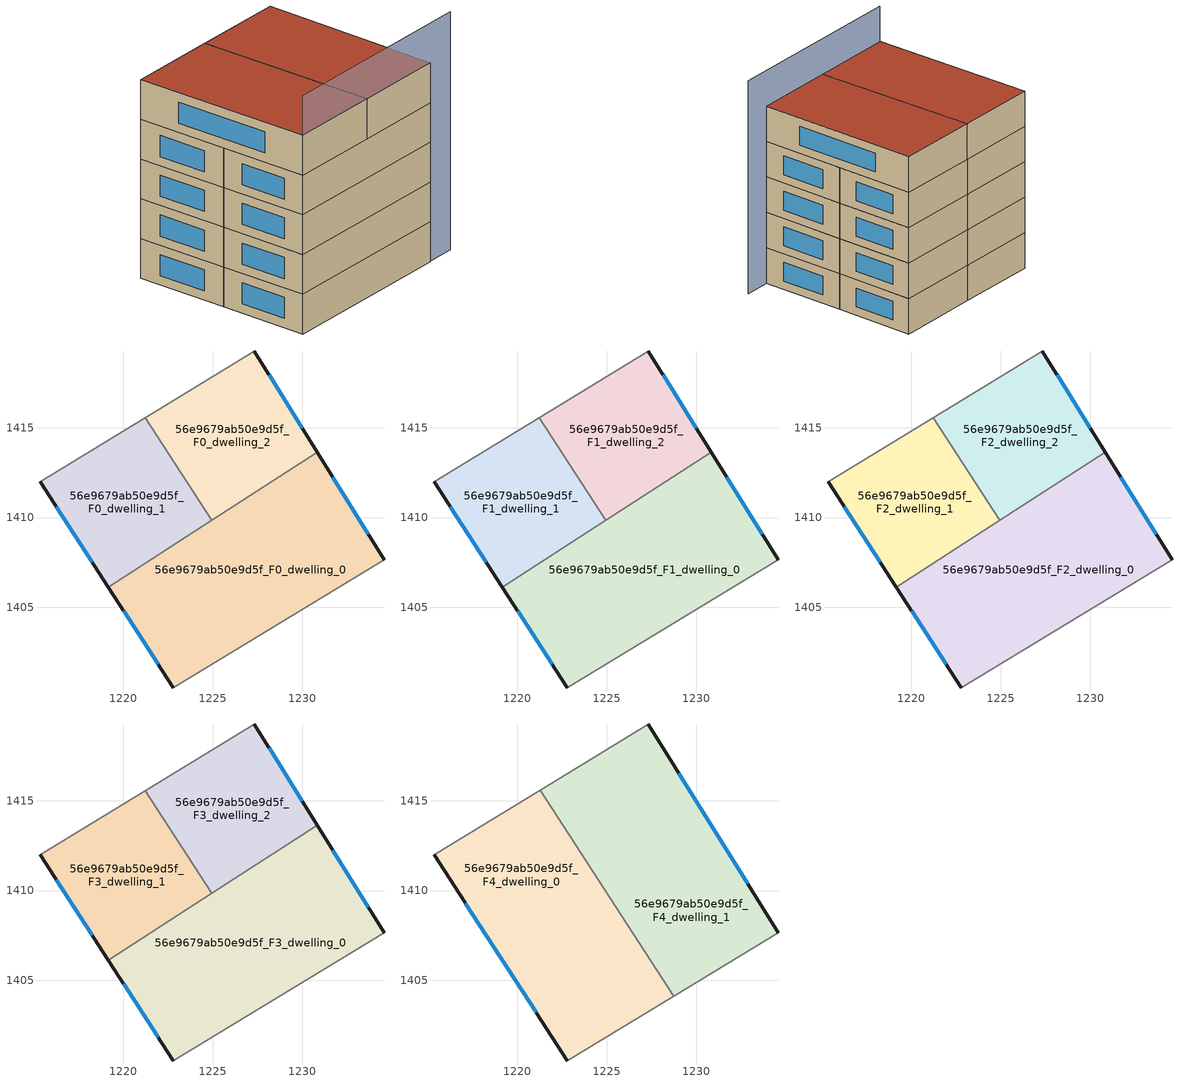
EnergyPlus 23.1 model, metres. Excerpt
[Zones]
56e9679ab50e9d5f_F0_dwelling_0
 floor ground (EU_floor_Construction): 1230.81,1413.65 1234.54,1407.65 1222.8,1400.51 1219.18,1406.11 z0
 wall outside (EU_wall_Construction): 1219.18,1406.11 1222.8,1400.51 / 1234.54,1407.65 1230.81,1413.65 z0:3
 wall adiabatic (EU_wall_Construction): 1222.8,1400.51 1234.54,1407.65 z0:3
 wall to 56e9679ab50e9d5f_F0_dwelling_2 (EU_wall_Construction): 1230.81,1413.65 1224.94,1409.84 z0:3
 wall to 56e9679ab50e9d5f_F0_dwelling_1 (EU_wall_Construction): 1224.94,1409.84 1219.18,1406.11 z0:3
 window (EU_Window_Construction): 1220.03,1404.8 1221.95,1401.83 / 1233.67,1409.06 1231.69,1412.24 z0.7:2.3
56e9679ab50e9d5f_F0_dwelling_1
 floor ground (EU_floor_Construction): 1221.23,1415.56 1224.94,1409.84 1219.18,1406.11 1215.37,1411.99 z0
 wall outside (EU_wall_Construction): 1215.37,1411.99 1219.18,1406.11 z0:3
 wall adiabatic (EU_wall_Construction): 1221.23,1415.56 1215.37,1411.99 z0:3
 wall to 56e9679ab50e9d5f_F0_dwelling_2 (EU_wall_Construction): 1224.94,1409.84 1221.23,1415.56 z0:3
 window (EU_Window_Construction): 1216.27,1410.61 1218.29,1407.49 z0.7:2.3
56e9679ab50e9d5f_F0_dwelling_2
 floor ground (EU_floor_Construction): 1227.32,1419.27 1230.81,1413.65 1224.94,1409.84 1221.23,1415.56 z0
 wall outside (EU_wall_Construction): 1230.81,1413.65 1227.32,1419.27 z0:3
 wall adiabatic (EU_wall_Construction): 1227.32,1419.27 1221.23,1415.56 z0:3
 window (EU_Window_Construction): 1229.99,1414.97 1228.14,1417.95 z0.7:2.3
56e9679ab50e9d5f_F1_dwelling_0
 floor to 56e9679ab50e9d5f_F0_dwelling_0 (EU_floor_Construction): 1230.81,1413.65 1234.54,1407.65 1222.8,1400.51 1219.18,1406.11 z3
 wall outside (EU_wall_Construction): 1219.18,1406.11 1222.8,1400.51 / 1234.54,1407.65 1230.81,1413.65 z3:6
 wall adiabatic (EU_wall_Construction): 1222.8,1400.51 1234.54,1407.65 z3:6
 wall to 56e9679ab50e9d5f_F1_dwelling_2 (EU_wall_Construction): 1230.81,1413.65 1224.94,1409.84 z3:6
 wall to 56e9679ab50e9d5f_F1_dwelling_1 (EU_wall_Construction): 1224.94,1409.84 1219.18,1406.11 z3:6
 window (EU_Window_Construction): 1220.03,1404.8 1221.95,1401.83 / 1233.67,1409.06 1231.69,1412.24 z3.7:5.3
56e9679ab50e9d5f_F1_dwelling_1
 floor to 56e9679ab50e9d5f_F0_dwelling_1 (EU_floor_Construction): 1221.23,1415.56 1224.94,1409.84 1219.18,1406.11 1215.37,1411.99 z3
 wall outside (EU_wall_Construction): 1215.37,1411.99 1219.18,1406.11 z3:6
 wall adiabatic (EU_wall_Construction): 1221.23,1415.56 1215.37,1411.99 z3:6
 wall to 56e9679ab50e9d5f_F1_dwelling_2 (EU_wall_Construction): 1224.94,1409.84 1221.23,1415.56 z3:6
 window (EU_Window_Construction): 1216.27,1410.61 1218.29,1407.49 z3.7:5.3
56e9679ab50e9d5f_F1_dwelling_2
 floor to 56e9679ab50e9d5f_F0_dwelling_2 (EU_floor_Construction): 1227.32,1419.27 1230.81,1413.65 1224.94,1409.84 1221.23,1415.56 z3
 wall outside (EU_wall_Construction): 1230.81,1413.65 1227.32,1419.27 z3:6
 wall adiabatic (EU_wall_Construction): 1227.32,1419.27 1221.23,1415.56 z3:6
 window (EU_Window_Construction): 1229.99,1414.97 1228.14,1417.95 z3.7:5.3
56e9679ab50e9d5f_F2_dwelling_0
 floor to 56e9679ab50e9d5f_F1_dwelling_0 (EU_floor_Construction): 1230.81,1413.65 1234.54,1407.65 1222.8,1400.51 1219.18,1406.11 z6
 wall outside (EU_wall_Construction): 1219.18,1406.11 1222.8,1400.51 / 1234.54,1407.65 1230.81,1413.65 z6:9
 wall adiabatic (EU_wall_Construction): 1222.8,1400.51 1234.54,1407.65 z6:9
 wall to 56e9679ab50e9d5f_F2_dwelling_2 (EU_wall_Construction): 1230.81,1413.65 1224.94,1409.84 z6:9
 wall to 56e9679ab50e9d5f_F2_dwelling_1 (EU_wall_Construction): 1224.94,1409.84 1219.18,1406.11 z6:9
 window (EU_Window_Construction): 1220.03,1404.8 1221.95,1401.83 / 1233.67,1409.06 1231.69,1412.24 z6.7:8.3
56e9679ab50e9d5f_F2_dwelling_1
 floor to 56e9679ab50e9d5f_F1_dwelling_1 (EU_floor_Construction): 1221.23,1415.56 1224.94,1409.84 1219.18,1406.11 1215.37,1411.99 z6
 wall outside (EU_wall_Construction): 1215.37,1411.99 1219.18,1406.11 z6:9
 wall adiabatic (EU_wall_Construction): 1221.23,1415.56 1215.37,1411.99 z6:9
 wall to 56e9679ab50e9d5f_F2_dwelling_2 (EU_wall_Construction): 1224.94,1409.84 1221.23,1415.56 z6:9
 window (EU_Window_Construction): 1216.27,1410.61 1218.29,1407.49 z6.7:8.3
56e9679ab50e9d5f_F2_dwelling_2
 floor to 56e9679ab50e9d5f_F1_dwelling_2 (EU_floor_Construction): 1227.32,1419.27 1230.81,1413.65 1224.94,1409.84 1221.23,1415.56 z6
 wall outside (EU_wall_Construction): 1230.81,1413.65 1227.32,1419.27 z6:9
 wall adiabatic (EU_wall_Construction): 1227.32,1419.27 1221.23,1415.56 z6:9
 window (EU_Window_Construction): 1229.99,1414.97 1228.14,1417.95 z6.7:8.3
56e9679ab50e9d5f_F3_dwelling_0
 floor to 56e9679ab50e9d5f_F2_dwelling_0 (EU_floor_Construction): 1230.81,1413.65 1234.54,1407.65 1222.8,1400.51 1219.18,1406.11 z9
 wall outside (EU_wall_Construction): 1219.18,1406.11 1222.8,1400.51 / 1234.54,1407.65 1230.81,1413.65 z9:12
 wall adiabatic (EU_wall_Construction): 1222.8,1400.51 1234.54,1407.65 z9:12
 wall to 56e9679ab50e9d5f_F3_dwelling_2 (EU_wall_Construction): 1230.81,1413.65 1224.94,1409.84 z9:12
 wall to 56e9679ab50e9d5f_F3_dwelling_1 (EU_wall_Construction): 1224.94,1409.84 1219.18,1406.11 z9:12
 window (EU_Window_Construction): 1220.03,1404.8 1221.95,1401.83 / 1233.67,1409.06 1231.69,1412.24 z9.7:11.3
 ceiling adiabatic (EU_roof_Construction): 1234.54,1407.65 1230.81,1413.65 1224.99,1409.88 1228.73,1404.11 z12
56e9679ab50e9d5f_F3_dwelling_1
 floor to 56e9679ab50e9d5f_F2_dwelling_1 (EU_floor_Construction): 1221.23,1415.56 1224.94,1409.84 1219.18,1406.11 1215.37,1411.99 z9
 wall outside (EU_wall_Construction): 1215.37,1411.99 1219.18,1406.11 z9:12
 wall adiabatic (EU_wall_Construction): 1221.23,1415.56 1215.37,1411.99 z9:12
 wall to 56e9679ab50e9d5f_F3_dwelling_2 (EU_wall_Construction): 1224.94,1409.84 1221.23,1415.56 z9:12
 window (EU_Window_Construction): 1216.27,1410.61 1218.29,1407.49 z9.7:11.3
 ceiling adiabatic (EU_roof_Construction): 1224.94,1409.84 1221.23,1415.56 1215.37,1411.99 1219.18,1406.11 z12
56e9679ab50e9d5f_F3_dwelling_2
 floor to 56e9679ab50e9d5f_F2_dwelling_2 (EU_floor_Construction): 1227.32,1419.27 1230.81,1413.65 1224.94,1409.84 1221.23,1415.56 z9
 wall outside (EU_wall_Construction): 1230.81,1413.65 1227.32,1419.27 z9:12
 wall adiabatic (EU_wall_Construction): 1227.32,1419.27 1221.23,1415.56 z9:12
 window (EU_Window_Construction): 1229.99,1414.97 1228.14,1417.95 z9.7:11.3
 ceiling adiabatic (EU_roof_Construction): 1224.99,1409.88 1221.29,1415.6 1221.23,1415.56 1224.94,1409.84 z12
56e9679ab50e9d5f_F4_dwelling_0
 floor to 56e9679ab50e9d5f_F3_dwelling_0 (EU_floor_Construction): 1224.99,1409.88 1228.73,1404.11 1222.8,1400.51 1219.18,1406.11 z12
 floor adiabatic (EU_floor_Construction): 1221.29,1415.6 1224.99,1409.88 1219.18,1406.11 1215.37,1411.99 z12
 wall outside (EU_wall_Construction): 1215.37,1411.99 1222.8,1400.51 z12:15
 wall to 56e9679ab50e9d5f_F4_dwelling_1 (EU_wall_Construction): 1228.73,1404.11 1221.29,1415.6 z12:15
 wall adiabatic (EU_wall_Construction): 1222.8,1400.51 1228.73,1404.11 / 1221.29,1415.6 1215.37,1411.99 z12:15
 window (EU_Window_Construction): 1217.12,1409.3 1221.06,1403.21 z12.7:14.3
 roof outside (EU_roof_Construction): 1228.73,1404.11 1221.29,1415.6 1215.37,1411.99 1222.8,1400.51 z15
56e9679ab50e9d5f_F4_dwelling_1
 floor to 56e9679ab50e9d5f_F3_dwelling_2 (EU_floor_Construction): 1227.32,1419.27 1230.81,1413.65 1224.99,1409.88 1221.29,1415.6 z12
 floor adiabatic (EU_floor_Construction): 1230.81,1413.65 1234.54,1407.65 1228.73,1404.11 1224.99,1409.88 z12
 wall outside (EU_wall_Construction): 1234.54,1407.65 1227.32,1419.27 z12:15
 wall adiabatic (EU_wall_Construction): 1228.73,1404.11 1234.54,1407.65 / 1227.32,1419.27 1221.29,1415.6 z12:15
 window (EU_Window_Construction): 1232.85,1410.38 1229.01,1416.54 z12.7:14.3
 roof outside (EU_roof_Construction): 1234.54,1407.65 1227.32,1419.27 1221.29,1415.6 1228.73,1404.11 z15
shading: 1222.8,1400.51 1236.4,1408.8 z0:18
[Building]
EU S2 Campaign: North Axis=0; Terrain=City; Solar Distribution=FullExterior
[Site:Location]
Budapest.Ferenc.Liszt.Intl.AP: Latitude=47.437; Longitude=19.256; Time Zone=1; Elevation=185
[SizingPeriod:WeatherFileDays]
AnnualSizingPeriod: Begin Month=1; Begin Day of Month=1; End Month=12; End Day of Month=31; Day of Week for Start Day=Monday; Use Weather File Daylight Saving Period=No; Use Weather File Rain and Snow Indicators=No
[MATERIAL]
EU_InternalMass_Material: Roughness=MediumRough; Thickness=0.1; Conductivity=1; Density=1800; Specific Heat=900; Thermal Absorptance=0.9; Solar Absorptance=0.7; Visible Absorptance=0.7
[MATERIAL:NOMASS] Roughness=MediumRough; Thermal Absorptance=0.9; Solar Absorptance=0.7; Visible Absorptance=0.7
Name | Thermal Resistance
EU_wall_NoMass | 0.832559
EU_roof_NoMass | 1.39638
EU_floor_NoMass | 0.872794
[WINDOWMATERIAL:SIMPLEGLAZINGSYSTEM]
EU_Window_SimpleGlazing: UFactor=2.79869; Solar Heat Gain Coefficient=0.75; Visible Transmittance=0.75
[CONSTRUCTION]
EU_wall_Construction: EU_wall_NoMass
EU_roof_Construction: EU_roof_NoMass
EU_floor_Construction: EU_floor_NoMass
EU_Window_Construction: EU_Window_SimpleGlazing
EU_InternalMass_Construction: EU_InternalMass_Material
[ZONE] Type=1; Multiplier=1; Ceiling Height=autocalculate; Floor Area=autocalculate; Part of Total Floor Area=Yes
Name | Volume
56e9679ab50e9d5f_F0_dwelling_0; 56e9679ab50e9d5f_F1_dwelling_0; 56e9679ab50e9d5f_F2_dwelling_0; 56e9679ab50e9d5f_F3_dwelling_0 | 284.36
56e9679ab50e9d5f_F4_dwelling_0 | 284.403
56e9679ab50e9d5f_F0_dwelling_1; 56e9679ab50e9d5f_F1_dwelling_1; 56e9679ab50e9d5f_F2_dwelling_1; 56e9679ab50e9d5f_F3_dwelling_1 | 142.205
56e9679ab50e9d5f_F4_dwelling_1 | 284.399
56e9679ab50e9d5f_F0_dwelling_2; 56e9679ab50e9d5f_F1_dwelling_2; 56e9679ab50e9d5f_F2_dwelling_2; 56e9679ab50e9d5f_F3_dwelling_2 | 142.21
[INTERNALMASS] Construction=EU_InternalMass_Construction
Name | Zone or ZoneList | Surface Area
56e9679ab50e9d5f_F0_dwelling_0_EU_InternalMass | 56e9679ab50e9d5f_F0_dwelling_0 | 94.7866
56e9679ab50e9d5f_F0_dwelling_1_EU_InternalMass | 56e9679ab50e9d5f_F0_dwelling_1 | 47.4016
56e9679ab50e9d5f_F0_dwelling_2_EU_InternalMass | 56e9679ab50e9d5f_F0_dwelling_2 | 47.4033
56e9679ab50e9d5f_F1_dwelling_0_EU_InternalMass | 56e9679ab50e9d5f_F1_dwelling_0 | 94.7866
56e9679ab50e9d5f_F1_dwelling_1_EU_InternalMass | 56e9679ab50e9d5f_F1_dwelling_1 | 47.4016
56e9679ab50e9d5f_F1_dwelling_2_EU_InternalMass | 56e9679ab50e9d5f_F1_dwelling_2 | 47.4033
56e9679ab50e9d5f_F2_dwelling_0_EU_InternalMass | 56e9679ab50e9d5f_F2_dwelling_0 | 94.7866
56e9679ab50e9d5f_F2_dwelling_1_EU_InternalMass | 56e9679ab50e9d5f_F2_dwelling_1 | 47.4016
56e9679ab50e9d5f_F2_dwelling_2_EU_InternalMass | 56e9679ab50e9d5f_F2_dwelling_2 | 47.4033
56e9679ab50e9d5f_F3_dwelling_0_EU_InternalMass | 56e9679ab50e9d5f_F3_dwelling_0 | 94.7866
56e9679ab50e9d5f_F3_dwelling_1_EU_InternalMass | 56e9679ab50e9d5f_F3_dwelling_1 | 47.4016
56e9679ab50e9d5f_F3_dwelling_2_EU_InternalMass | 56e9679ab50e9d5f_F3_dwelling_2 | 47.4033
56e9679ab50e9d5f_F4_dwelling_0_EU_InternalMass | 56e9679ab50e9d5f_F4_dwelling_0 | 94.8009
56e9679ab50e9d5f_F4_dwelling_1_EU_InternalMass | 56e9679ab50e9d5f_F4_dwelling_1 | 94.7996
[OTHEREQUIPMENT] Fuel Type=Electricity; Design Level Calculation Method=Watts/Area; Power per Zone Floor Area=1; Fraction Latent=0; Fraction Radiant=0; Fraction Lost=0; Carbon Dioxide Generation Rate=0; EndUse Subcategory=EU_Step8_InternalGains
Name | Zone or ZoneList or Space or SpaceList | Schedule
EU_Step8_InternalGain_56e9679ab50e9d5f_F0_dwelling_0_f000 | 56e9679ab50e9d5f_F0_dwelling_0 | EU_Step8_GainSchedule_56e9679ab50e9d5f_F0_dwelling_0_f000
EU_Step8_InternalGain_56e9679ab50e9d5f_F0_dwelling_1_f000 | 56e9679ab50e9d5f_F0_dwelling_1 | EU_Step8_GainSchedule_56e9679ab50e9d5f_F0_dwelling_1_f000
EU_Step8_InternalGain_56e9679ab50e9d5f_F0_dwelling_2_f000 | 56e9679ab50e9d5f_F0_dwelling_2 | EU_Step8_GainSchedule_56e9679ab50e9d5f_F0_dwelling_2_f000
EU_Step8_InternalGain_56e9679ab50e9d5f_F1_dwelling_0_f000 | 56e9679ab50e9d5f_F1_dwelling_0 | EU_Step8_GainSchedule_56e9679ab50e9d5f_F1_dwelling_0_f000
EU_Step8_InternalGain_56e9679ab50e9d5f_F1_dwelling_1_f000 | 56e9679ab50e9d5f_F1_dwelling_1 | EU_Step8_GainSchedule_56e9679ab50e9d5f_F1_dwelling_1_f000
EU_Step8_InternalGain_56e9679ab50e9d5f_F1_dwelling_2_f000 | 56e9679ab50e9d5f_F1_dwelling_2 | EU_Step8_GainSchedule_56e9679ab50e9d5f_F1_dwelling_2_f000
EU_Step8_InternalGain_56e9679ab50e9d5f_F2_dwelling_0_f000 | 56e9679ab50e9d5f_F2_dwelling_0 | EU_Step8_GainSchedule_56e9679ab50e9d5f_F2_dwelling_0_f000
EU_Step8_InternalGain_56e9679ab50e9d5f_F2_dwelling_1_f000 | 56e9679ab50e9d5f_F2_dwelling_1 | EU_Step8_GainSchedule_56e9679ab50e9d5f_F2_dwelling_1_f000
EU_Step8_InternalGain_56e9679ab50e9d5f_F2_dwelling_2_f000 | 56e9679ab50e9d5f_F2_dwelling_2 | EU_Step8_GainSchedule_56e9679ab50e9d5f_F2_dwelling_2_f000
EU_Step8_InternalGain_56e9679ab50e9d5f_F3_dwelling_0_f000 | 56e9679ab50e9d5f_F3_dwelling_0 | EU_Step8_GainSchedule_56e9679ab50e9d5f_F3_dwelling_0_f000
EU_Step8_InternalGain_56e9679ab50e9d5f_F3_dwelling_1_f000 | 56e9679ab50e9d5f_F3_dwelling_1 | EU_Step8_GainSchedule_56e9679ab50e9d5f_F3_dwelling_1_f000
EU_Step8_InternalGain_56e9679ab50e9d5f_F3_dwelling_2_f000 | 56e9679ab50e9d5f_F3_dwelling_2 | EU_Step8_GainSchedule_56e9679ab50e9d5f_F3_dwelling_2_f000
EU_Step8_InternalGain_56e9679ab50e9d5f_F4_dwelling_0_f000 | 56e9679ab50e9d5f_F4_dwelling_0 | EU_Step8_GainSchedule_56e9679ab50e9d5f_F4_dwelling_0_f000
EU_Step8_InternalGain_56e9679ab50e9d5f_F4_dwelling_1_f000 | 56e9679ab50e9d5f_F4_dwelling_1 | EU_Step8_GainSchedule_56e9679ab50e9d5f_F4_dwelling_1_f000
[ZONEVENTILATION:DESIGNFLOWRATE] Schedule=EU_AlwaysOn; Design Flow Rate Calculation Method=AirChanges/Hour; Air Changes per Hour=0.475469; Ventilation Type=Natural; Fan Pressure Rise=0; Fan Total Efficiency=1; Constant Term Coefficient=1; Temperature Term Coefficient=0; Velocity Term Coefficient=0; Velocity Squared Term Coefficient=0; Minimum Indoor Temperature=-100; Maximum Indoor Temperature=100; Delta Temperature=-100; Minimum Outdoor Temperature=-100; Maximum Outdoor Temperature=100; Maximum Wind Speed=40
Name | Zone or ZoneList or Space or SpaceList
EU_ConstantAir_56e9679ab50e9d5f_F0_dwelling_0 | 56e9679ab50e9d5f_F0_dwelling_0
EU_ConstantAir_56e9679ab50e9d5f_F0_dwelling_1 | 56e9679ab50e9d5f_F0_dwelling_1
EU_ConstantAir_56e9679ab50e9d5f_F0_dwelling_2 | 56e9679ab50e9d5f_F0_dwelling_2
EU_ConstantAir_56e9679ab50e9d5f_F1_dwelling_0 | 56e9679ab50e9d5f_F1_dwelling_0
EU_ConstantAir_56e9679ab50e9d5f_F1_dwelling_1 | 56e9679ab50e9d5f_F1_dwelling_1
EU_ConstantAir_56e9679ab50e9d5f_F1_dwelling_2 | 56e9679ab50e9d5f_F1_dwelling_2
EU_ConstantAir_56e9679ab50e9d5f_F2_dwelling_0 | 56e9679ab50e9d5f_F2_dwelling_0
EU_ConstantAir_56e9679ab50e9d5f_F2_dwelling_1 | 56e9679ab50e9d5f_F2_dwelling_1
EU_ConstantAir_56e9679ab50e9d5f_F2_dwelling_2 | 56e9679ab50e9d5f_F2_dwelling_2
EU_ConstantAir_56e9679ab50e9d5f_F3_dwelling_0 | 56e9679ab50e9d5f_F3_dwelling_0
EU_ConstantAir_56e9679ab50e9d5f_F3_dwelling_1 | 56e9679ab50e9d5f_F3_dwelling_1
EU_ConstantAir_56e9679ab50e9d5f_F3_dwelling_2 | 56e9679ab50e9d5f_F3_dwelling_2
EU_ConstantAir_56e9679ab50e9d5f_F4_dwelling_0 | 56e9679ab50e9d5f_F4_dwelling_0
EU_ConstantAir_56e9679ab50e9d5f_F4_dwelling_1 | 56e9679ab50e9d5f_F4_dwelling_1
[HVACTEMPLATE:THERMOSTAT] Constant Heating Setpoint=20; Constant Cooling Setpoint=50
EU_HeatOnly_56e9679ab50e9d5f_F0_dwelling_0; EU_HeatOnly_56e9679ab50e9d5f_F0_dwelling_1; EU_HeatOnly_56e9679ab50e9d5f_F0_dwelling_2; EU_HeatOnly_56e9679ab50e9d5f_F1_dwelling_0; EU_HeatOnly_56e9679ab50e9d5f_F1_dwelling_1; EU_HeatOnly_56e9679ab50e9d5f_F1_dwelling_2; EU_HeatOnly_56e9679ab50e9d5f_F2_dwelling_0; EU_HeatOnly_56e9679ab50e9d5f_F2_dwelling_1; EU_HeatOnly_56e9679ab50e9d5f_F2_dwelling_2; EU_HeatOnly_56e9679ab50e9d5f_F3_dwelling_0; EU_HeatOnly_56e9679ab50e9d5f_F3_dwelling_1; EU_HeatOnly_56e9679ab50e9d5f_F3_dwelling_2; EU_HeatOnly_56e9679ab50e9d5f_F4_dwelling_0; EU_HeatOnly_56e9679ab50e9d5f_F4_dwelling_1
[HVACTEMPLATE:ZONE:IDEALLOADSAIRSYSTEM] System Availability Schedule=EU_AlwaysOn; Maximum Heating Supply Air Temperature=50; Minimum Cooling Supply Air Temperature=13; Maximum Heating Supply Air Humidity Ratio=0.0156; Minimum Cooling Supply Air Humidity Ratio=0.0077; Heating Limit=NoLimit; Cooling Limit=NoLimit; Heating Availability Schedule=EU_AlwaysOn; Cooling Availability Schedule=EU_CoolingOff; Dehumidification Control Type=ConstantSensibleHeatRatio; Cooling Sensible Heat Ratio=0.7; Dehumidification Setpoint=60; Humidification Control Type=None; Humidification Setpoint=30; Outdoor Air Method=None; Outdoor Air Flow Rate per Person=0.00944; Outdoor Air Flow Rate per Zone Floor Area=0; Outdoor Air Flow Rate per Zone=0; Demand Controlled Ventilation Type=None; Outdoor Air Economizer Type=NoEconomizer; Heat Recovery Type=None; Sensible Heat Recovery Effectiveness=0.7; Latent Heat Recovery Effectiveness=0.65
Name | Template Thermostat
56e9679ab50e9d5f_F0_dwelling_0 | EU_HeatOnly_56e9679ab50e9d5f_F0_dwelling_0
56e9679ab50e9d5f_F0_dwelling_1 | EU_HeatOnly_56e9679ab50e9d5f_F0_dwelling_1
56e9679ab50e9d5f_F0_dwelling_2 | EU_HeatOnly_56e9679ab50e9d5f_F0_dwelling_2
56e9679ab50e9d5f_F1_dwelling_0 | EU_HeatOnly_56e9679ab50e9d5f_F1_dwelling_0
56e9679ab50e9d5f_F1_dwelling_1 | EU_HeatOnly_56e9679ab50e9d5f_F1_dwelling_1
56e9679ab50e9d5f_F1_dwelling_2 | EU_HeatOnly_56e9679ab50e9d5f_F1_dwelling_2
56e9679ab50e9d5f_F2_dwelling_0 | EU_HeatOnly_56e9679ab50e9d5f_F2_dwelling_0
56e9679ab50e9d5f_F2_dwelling_1 | EU_HeatOnly_56e9679ab50e9d5f_F2_dwelling_1
56e9679ab50e9d5f_F2_dwelling_2 | EU_HeatOnly_56e9679ab50e9d5f_F2_dwelling_2
56e9679ab50e9d5f_F3_dwelling_0 | EU_HeatOnly_56e9679ab50e9d5f_F3_dwelling_0
56e9679ab50e9d5f_F3_dwelling_1 | EU_HeatOnly_56e9679ab50e9d5f_F3_dwelling_1
56e9679ab50e9d5f_F3_dwelling_2 | EU_HeatOnly_56e9679ab50e9d5f_F3_dwelling_2
56e9679ab50e9d5f_F4_dwelling_0 | EU_HeatOnly_56e9679ab50e9d5f_F4_dwelling_0
56e9679ab50e9d5f_F4_dwelling_1 | EU_HeatOnly_56e9679ab50e9d5f_F4_dwelling_1
[SIZING:ZONE] Zone Cooling Design Supply Air Temperature Input Method=SupplyAirTemperature; Zone Cooling Design Supply Air Temperature=13; Zone Heating Design Supply Air Temperature Input Method=SupplyAirTemperature; Zone Heating Design Supply Air Temperature=50; Zone Cooling Design Supply Air Humidity Ratio=0.008; Zone Heating Design Supply Air Humidity Ratio=0.008; Cooling Design Air Flow Method=DesignDay; Cooling Design Air Flow Rate=0; Cooling Minimum Air Flow per Zone Floor Area=0.000762; Cooling Minimum Air Flow=0; Cooling Minimum Air Flow Fraction=0.2; Heating Design Air Flow Method=DesignDay; Heating Design Air Flow Rate=0; Heating Maximum Air Flow per Zone Floor Area=0.002032; Heating Maximum Air Flow=0.141576; Heating Maximum Air Flow Fraction=0.3; Account for Dedicated Outdoor Air System=No; Dedicated Outdoor Air System Control Strategy=NeutralSupplyAir; Dedicated Outdoor Air Low Setpoint Temperature for Design=autosize; Dedicated Outdoor Air High Setpoint Temperature for Design=autosize; Zone Load Sizing Method=Sensible Load Only No Latent Load; Zone Latent Cooling Design Supply Air Humidity Ratio Input Method=HumidityRatioDifference; Zone Cooling Design Supply Air Humidity Ratio Difference=0.005; Zone Latent Heating Design Supply Air Humidity Ratio Input Method=HumidityRatioDifference; Zone Humidification Design Supply Air Humidity Ratio Difference=0.005
56e9679ab50e9d5f_F0_dwelling_0; 56e9679ab50e9d5f_F0_dwelling_1; 56e9679ab50e9d5f_F0_dwelling_2; 56e9679ab50e9d5f_F1_dwelling_0; 56e9679ab50e9d5f_F1_dwelling_1; 56e9679ab50e9d5f_F1_dwelling_2; 56e9679ab50e9d5f_F2_dwelling_0; 56e9679ab50e9d5f_F2_dwelling_1; 56e9679ab50e9d5f_F2_dwelling_2; 56e9679ab50e9d5f_F3_dwelling_0; 56e9679ab50e9d5f_F3_dwelling_1; 56e9679ab50e9d5f_F3_dwelling_2; 56e9679ab50e9d5f_F4_dwelling_0; 56e9679ab50e9d5f_F4_dwelling_1
[SCHEDULE:CONSTANT]
Name | Hourly Value
EU_AlwaysOn | 1
EU_CoolingOff | 0
[SCHEDULE:FILE] Column Number=1; Rows to Skip at Top=0; Number of Hours of Data=8760; Column Separator=Comma; Interpolate to Timestep=No; Minutes per Item=60; Adjust Schedule for Daylight Savings=Yes
Name | File
EU_Step8_GainSchedule_56e9679ab50e9d5f_F0_dwelling_0_f000 | ../../schedules/56e9679ab50e9d5f/56e9679ab50e9d5f_F0_dwelling_0_f000_gain.csv
EU_Step8_GainSchedule_56e9679ab50e9d5f_F0_dwelling_1_f000 | ../../schedules/56e9679ab50e9d5f/56e9679ab50e9d5f_F0_dwelling_1_f000_gain.csv
EU_Step8_GainSchedule_56e9679ab50e9d5f_F0_dwelling_2_f000 | ../../schedules/56e9679ab50e9d5f/56e9679ab50e9d5f_F0_dwelling_2_f000_gain.csv
EU_Step8_GainSchedule_56e9679ab50e9d5f_F1_dwelling_0_f000 | ../../schedules/56e9679ab50e9d5f/56e9679ab50e9d5f_F1_dwelling_0_f000_gain.csv
EU_Step8_GainSchedule_56e9679ab50e9d5f_F1_dwelling_1_f000 | ../../schedules/56e9679ab50e9d5f/56e9679ab50e9d5f_F1_dwelling_1_f000_gain.csv
EU_Step8_GainSchedule_56e9679ab50e9d5f_F1_dwelling_2_f000 | ../../schedules/56e9679ab50e9d5f/56e9679ab50e9d5f_F1_dwelling_2_f000_gain.csv
EU_Step8_GainSchedule_56e9679ab50e9d5f_F2_dwelling_0_f000 | ../../schedules/56e9679ab50e9d5f/56e9679ab50e9d5f_F2_dwelling_0_f000_gain.csv
EU_Step8_GainSchedule_56e9679ab50e9d5f_F2_dwelling_1_f000 | ../../schedules/56e9679ab50e9d5f/56e9679ab50e9d5f_F2_dwelling_1_f000_gain.csv
EU_Step8_GainSchedule_56e9679ab50e9d5f_F2_dwelling_2_f000 | ../../schedules/56e9679ab50e9d5f/56e9679ab50e9d5f_F2_dwelling_2_f000_gain.csv
EU_Step8_GainSchedule_56e9679ab50e9d5f_F3_dwelling_0_f000 | ../../schedules/56e9679ab50e9d5f/56e9679ab50e9d5f_F3_dwelling_0_f000_gain.csv
EU_Step8_GainSchedule_56e9679ab50e9d5f_F3_dwelling_1_f000 | ../../schedules/56e9679ab50e9d5f/56e9679ab50e9d5f_F3_dwelling_1_f000_gain.csv
EU_Step8_GainSchedule_56e9679ab50e9d5f_F3_dwelling_2_f000 | ../../schedules/56e9679ab50e9d5f/56e9679ab50e9d5f_F3_dwelling_2_f000_gain.csv
EU_Step8_GainSchedule_56e9679ab50e9d5f_F4_dwelling_0_f000 | ../../schedules/56e9679ab50e9d5f/56e9679ab50e9d5f_F4_dwelling_0_f000_gain.csv
EU_Step8_GainSchedule_56e9679ab50e9d5f_F4_dwelling_1_f000 | ../../schedules/56e9679ab50e9d5f/56e9679ab50e9d5f_F4_dwelling_1_f000_gain.csv
